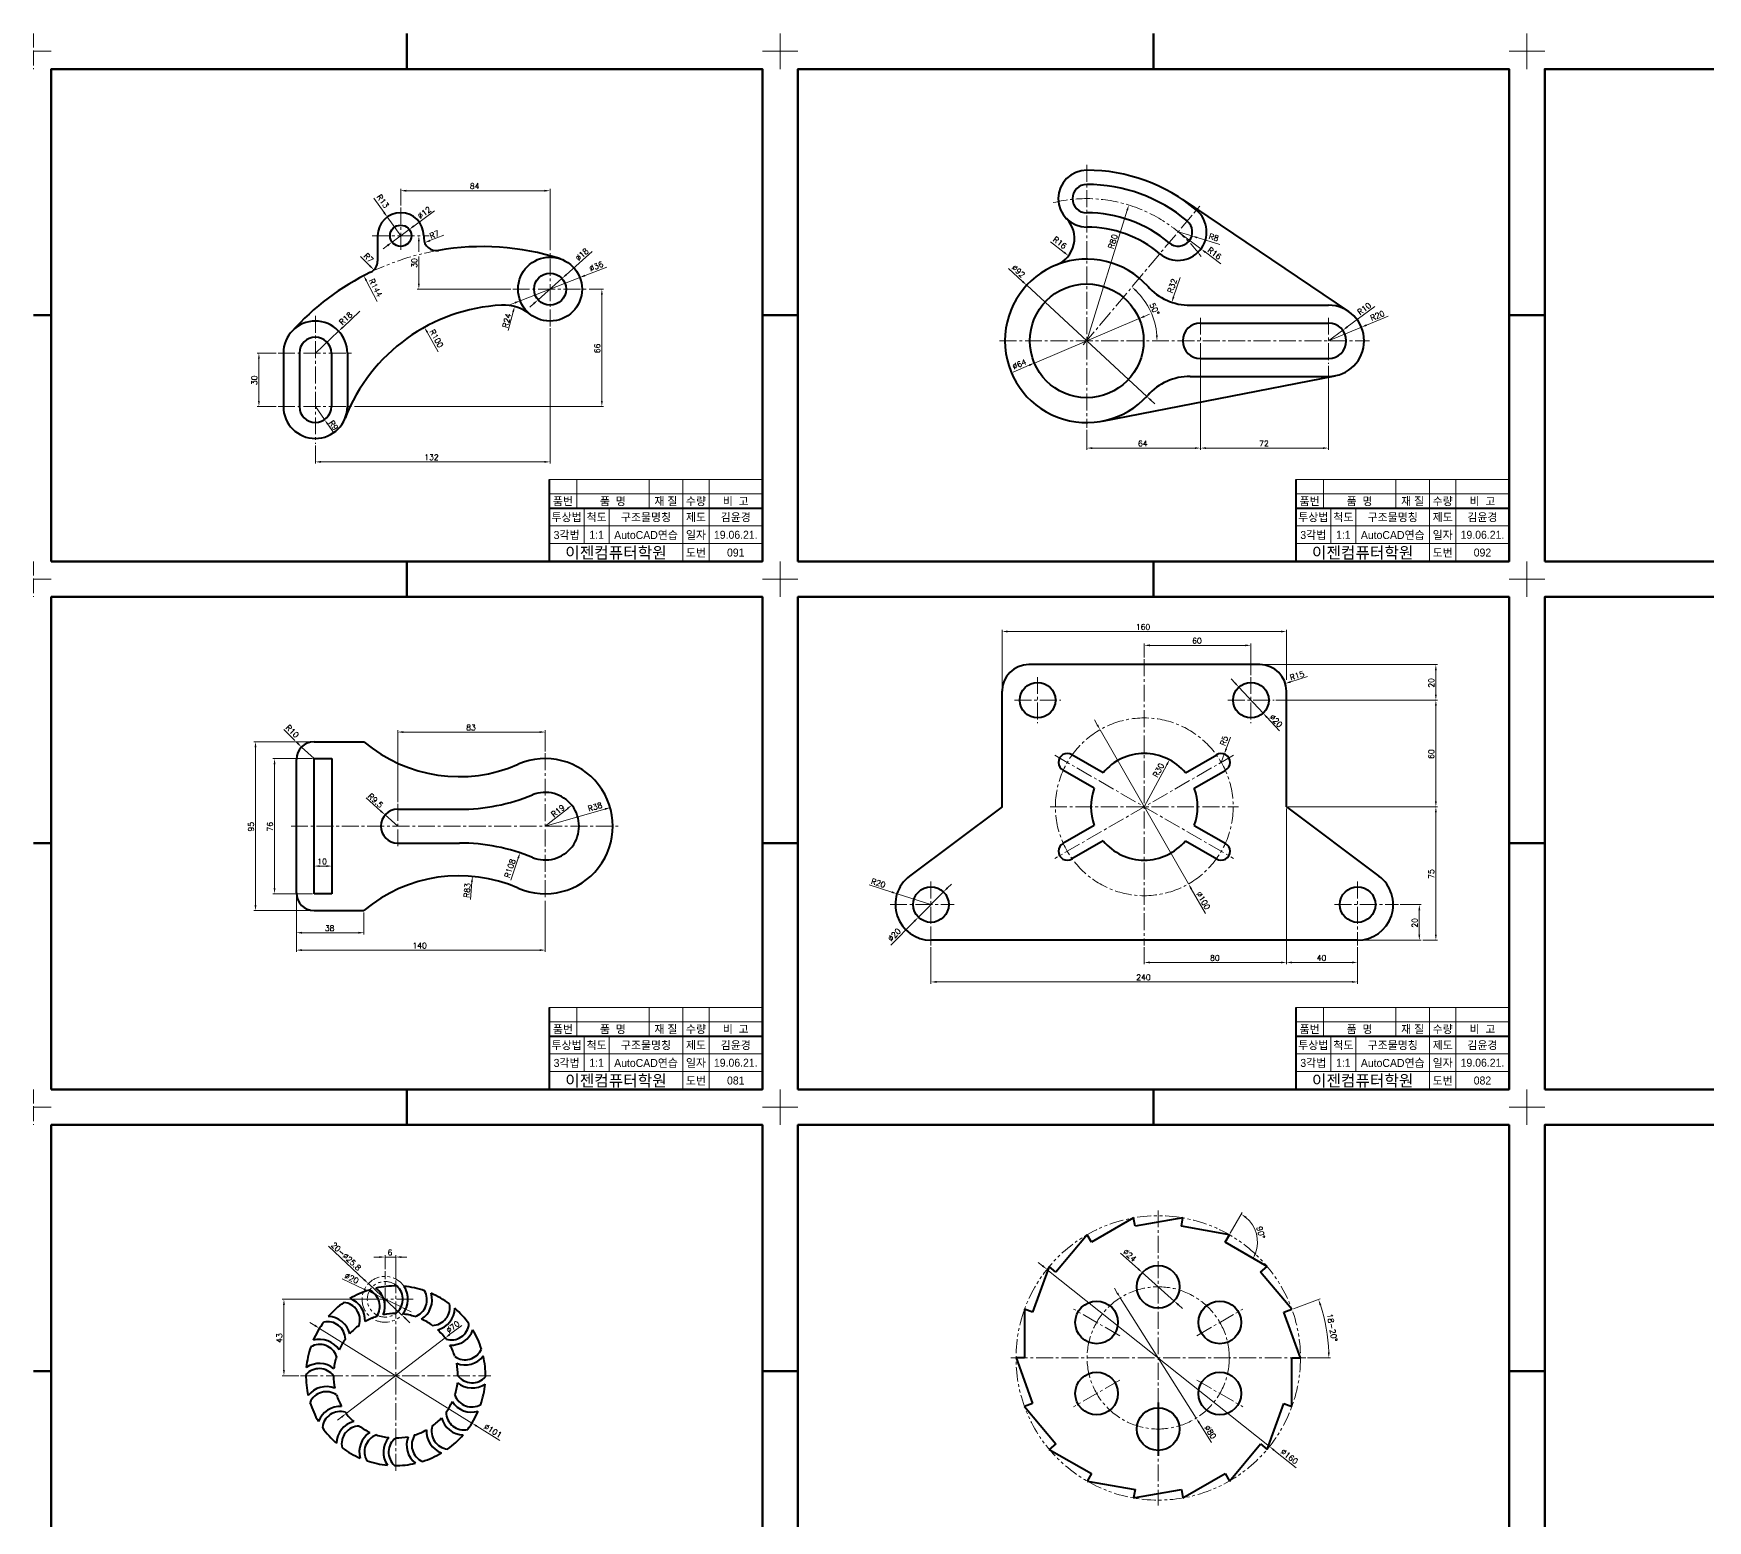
# Model space of a CAD drawing. Header units: millimetres. Extents: x 0 to 4210, y 0 to 2980.
# Drawn here: x 0 to 942, y 2143 to 2980 of the extents above; entities that cross this region are included whole.
import ezdxf
from ezdxf.enums import TextEntityAlignment as Align

# ---------------------------------------------------------------- set-up
doc = ezdxf.new("R2010")
doc.units = ezdxf.units.MM
doc.linetypes.add('CENTER2', pattern=[28.575, 19.05, -3.175, 3.175, -3.175])
doc.linetypes.add('PHANTOM2', pattern=[31.75, 15.875, -3.175, 3.175, -3.175, 3.175, -3.175])
for name, color, linetype, lineweight in [('가는선', 1, 'Continuous', 13), ('가상선', 1, 'PHANTOM2', 13), ('구분선', 1, 'PHANTOM2', 13), ('문자', 2, 'Continuous', 20), ('외곽선', 4, 'Continuous', 70), ('외형선', 3, 'Continuous', 40), ('중심선', 1, 'CENTER2', 13), ('치수선', 1, 'Continuous', 13)]:
    doc.layers.add(name, color=color, linetype=linetype, lineweight=lineweight)
doc.styles.get("Standard").update_dxf_attribs({"font": 'romans.shx'})
doc.styles.add('한글', font='')
doc.styles.get('한글').set_extended_font_data('Gulim')

msp = doc.modelspace()

# ---------------------------------------------------------------- linework, layer by layer
at = {"layer": '가는선', "ltscale": 0.5}
for p, q in [((290, 2729), (410, 2729)), ((305.58, 2729), (305.58, 2713)), ((346.22, 2729), (346.22, 2713)), ((365.27, 2729), (365.27, 2683)), ((380.01, 2729), (380.01, 2683)), ((710, 2729), (830, 2729)), ((725.58, 2729), (725.58, 2713)), ((766.22, 2729), (766.22, 2713)), ((785.27, 2729), (785.27, 2683)), ((800.01, 2729), (800.01, 2683)), ((290, 2721), (410, 2721)), ((309.73, 2713), (309.73, 2693)), ((323.8, 2713), (323.8, 2693)), ((710, 2721), (830, 2721)), ((729.73, 2713), (729.73, 2693)), ((743.8, 2713), (743.8, 2693)), ((290, 2703), (410, 2703)), ((710, 2703), (830, 2703)), ((290, 2693), (410, 2693)), ((710, 2693), (830, 2693)), ((290, 2432), (410, 2432)), ((305.58, 2432), (305.58, 2416)), ((346.22, 2432), (346.22, 2416)), ((365.27, 2432), (365.27, 2386)), ((380.01, 2432), (380.01, 2386)), ((710, 2432), (830, 2432)), ((725.58, 2432), (725.58, 2416)), ((766.22, 2432), (766.22, 2416)), ((785.27, 2432), (785.27, 2386)), ((800.01, 2432), (800.01, 2386)), ((290, 2424), (410, 2424)), ((710, 2424), (830, 2424)), ((309.73, 2416), (309.73, 2396)), ((323.8, 2416), (323.8, 2396)), ((729.73, 2416), (729.73, 2396)), ((743.8, 2416), (743.8, 2396)), ((290, 2406), (410, 2406)), ((710, 2406), (830, 2406)), ((290, 2396), (410, 2396)), ((710, 2396), (830, 2396))]:
    msp.add_line(p, q, dxfattribs=at)
at = {"layer": '가상선', "ltscale": 0.5}
msp.add_circle((632.64, 2234.94), 80, dxfattribs=at)
for centre, radius, start, end in [((252.38, 2716.09), 144, 99.85357, 115.85095), ((197.75, 2267.91), 12.9, 34.38818, 320.40179), ((197.75, 2267.91), 10, 48.55756, 306.8699)]:
    msp.add_arc(centre, radius, start, end, dxfattribs=at)
at = {"layer": '구분선', "ltscale": 0.5}
for points in [[(0, 2980), (0, 2970), (10, 2970)], [(410, 2970), (420, 2970), (420, 2980)], [(420, 2980), (420, 2970), (430, 2970)], [(420, 2980), (420, 2970), (430, 2970)], [(830, 2970), (840, 2970), (840, 2980)], [(840, 2980), (840, 2970), (850, 2970)], [(840, 2980), (840, 2970), (850, 2970)], [(10, 2970), (0, 2970), (0, 2960)], [(420, 2960), (420, 2970), (410, 2970)], [(430, 2970), (420, 2970), (420, 2960)], [(430, 2970), (420, 2970), (420, 2960)], [(840, 2960), (840, 2970), (830, 2970)], [(850, 2970), (840, 2970), (840, 2960)], [(850, 2970), (840, 2970), (840, 2960)], [(0, 2683), (0, 2673), (10, 2673)], [(0, 2683), (0, 2673), (10, 2673)], [(410, 2673), (420, 2673), (420, 2683)], [(410, 2673), (420, 2673), (420, 2683)], [(420, 2683), (420, 2673), (430, 2673)], [(420, 2683), (420, 2673), (430, 2673)], [(420, 2683), (420, 2673), (430, 2673)], [(420, 2683), (420, 2673), (430, 2673)], [(830, 2673), (840, 2673), (840, 2683)], [(830, 2673), (840, 2673), (840, 2683)], [(840, 2683), (840, 2673), (850, 2673)], [(840, 2683), (840, 2673), (850, 2673)], [(840, 2683), (840, 2673), (850, 2673)], [(840, 2683), (840, 2673), (850, 2673)], [(10, 2673), (0, 2673), (0, 2663)], [(420, 2663), (420, 2673), (410, 2673)], [(430, 2673), (420, 2673), (420, 2663)], [(430, 2673), (420, 2673), (420, 2663)], [(840, 2663), (840, 2673), (830, 2673)], [(850, 2673), (840, 2673), (840, 2663)], [(850, 2673), (840, 2673), (840, 2663)], [(0, 2386), (0, 2376), (10, 2376)], [(0, 2386), (0, 2376), (10, 2376)], [(410, 2376), (420, 2376), (420, 2386)], [(410, 2376), (420, 2376), (420, 2386)], [(420, 2386), (420, 2376), (430, 2376)], [(420, 2386), (420, 2376), (430, 2376)], [(420, 2386), (420, 2376), (430, 2376)], [(420, 2386), (420, 2376), (430, 2376)], [(830, 2376), (840, 2376), (840, 2386)], [(830, 2376), (840, 2376), (840, 2386)], [(840, 2386), (840, 2376), (850, 2376)], [(840, 2386), (840, 2376), (850, 2376)], [(840, 2386), (840, 2376), (850, 2376)], [(840, 2386), (840, 2376), (850, 2376)], [(10, 2376), (0, 2376), (0, 2366)], [(420, 2366), (420, 2376), (410, 2376)], [(430, 2376), (420, 2376), (420, 2366)], [(430, 2376), (420, 2376), (420, 2366)], [(840, 2366), (840, 2376), (830, 2376)], [(850, 2376), (840, 2376), (840, 2366)], [(850, 2376), (840, 2376), (840, 2366)]]:
    msp.add_lwpolyline(points, dxfattribs=at)
at = {"layer": '외곽선', "ltscale": 0.5}
for p, q in [((210, 2980), (210, 2970)), ((630, 2980), (630, 2970)), ((210, 2970), (210, 2960)), ((630, 2970), (630, 2960)), ((10, 2821.5), (0, 2821.5)), ((410, 2821.5), (420, 2821.5)), ((430, 2821.5), (420, 2821.5)), ((430, 2821.5), (420, 2821.5)), ((830, 2821.5), (840, 2821.5)), ((850, 2821.5), (840, 2821.5)), ((850, 2821.5), (840, 2821.5)), ((410, 2683), (410, 2729)), ((830, 2683), (830, 2729)), ((210, 2683), (210, 2673)), ((210, 2683), (210, 2673)), ((630, 2683), (630, 2673)), ((630, 2683), (630, 2673)), ((210, 2673), (210, 2663)), ((630, 2673), (630, 2663)), ((10, 2524.5), (0, 2524.5)), ((410, 2524.5), (420, 2524.5)), ((430, 2524.5), (420, 2524.5)), ((430, 2524.5), (420, 2524.5)), ((830, 2524.5), (840, 2524.5)), ((850, 2524.5), (840, 2524.5)), ((850, 2524.5), (840, 2524.5)), ((410, 2386), (410, 2432)), ((830, 2386), (830, 2432)), ((210, 2386), (210, 2376)), ((210, 2386), (210, 2376)), ((630, 2386), (630, 2376)), ((630, 2386), (630, 2376)), ((210, 2376), (210, 2366)), ((630, 2376), (630, 2366)), ((10, 2227.5), (0, 2227.5)), ((410, 2227.5), (420, 2227.5)), ((430, 2227.5), (420, 2227.5)), ((430, 2227.5), (420, 2227.5)), ((830, 2227.5), (840, 2227.5)), ((850, 2227.5), (840, 2227.5)), ((850, 2227.5), (840, 2227.5))]:
    msp.add_line(p, q, dxfattribs=at)
for points in [[(10, 2683), (410, 2683), (410, 2960), (10, 2960)], [(430, 2683), (830, 2683), (830, 2960), (430, 2960)], [(850, 2683), (1250, 2683), (1250, 2960), (850, 2960)], [(10, 2386), (410, 2386), (410, 2663), (10, 2663)], [(430, 2386), (830, 2386), (830, 2663), (430, 2663)], [(850, 2386), (1250, 2386), (1250, 2663), (850, 2663)], [(10, 2089), (410, 2089), (410, 2366), (10, 2366)], [(430, 2089), (830, 2089), (830, 2366), (430, 2366)], [(850, 2089), (1250, 2089), (1250, 2366), (850, 2366)]]:
    msp.add_lwpolyline(points, close=True, dxfattribs=at)
at = {"layer": '외형선', "ltscale": 0.5}
for p, q in [((646.08, 2886.71), (739.61, 2823.68)), ((193.54, 2866.18), (193.54, 2851.98)), ((219.54, 2866.18), (219.54, 2864.87)), ((650.57, 2827.1), (728.43, 2827.1)), ((656.43, 2817.1), (728.43, 2817.1)), ((140.54, 2800.18), (140.54, 2770.18)), ((149.54, 2800.18), (149.54, 2770.18)), ((167.54, 2800.18), (167.54, 2770.18)), ((176.54, 2800.18), (176.54, 2770.18)), ((656.43, 2797.1), (728.43, 2797.1)), ((601.22, 2761.95), (732.25, 2787.47)), ((650.57, 2787.1), (728.43, 2787.1)), ((290, 2729), (290, 2721)), ((710, 2729), (710, 2721)), ((290, 2721), (290, 2713)), ((290, 2713), (410, 2713)), ((290, 2713), (290, 2693)), ((710, 2721), (710, 2713)), ((710, 2713), (830, 2713)), ((710, 2713), (710, 2693)), ((290, 2693), (290, 2683)), ((710, 2693), (710, 2683)), ((689.79, 2624.96), (559.79, 2624.96)), ((544.79, 2544.96), (544.79, 2609.96)), ((704.79, 2544.96), (704.79, 2609.96)), ((157.88, 2581.57), (185.88, 2581.57)), ((147.88, 2496.57), (147.88, 2571.57)), ((157.88, 2496.07), (157.88, 2572.07)), ((157.88, 2572.07), (167.88, 2572.07)), ((167.88, 2572.07), (167.88, 2496.07)), ((601.67, 2564.08), (583.99, 2574.29)), ((647.9, 2564.08), (665.59, 2574.29)), ((596.67, 2555.42), (578.99, 2565.63)), ((652.9, 2555.42), (670.59, 2565.63)), ((204.88, 2543.57), (239.68, 2543.57)), ((544.79, 2544.96), (492.79, 2505.96)), ((704.79, 2544.96), (756.79, 2505.96)), ((596.67, 2534.5), (578.99, 2524.29)), ((652.9, 2534.5), (670.59, 2524.29)), ((204.88, 2524.57), (239.68, 2524.57)), ((601.67, 2525.84), (583.99, 2515.63)), ((647.9, 2525.84), (665.59, 2515.63)), ((167.88, 2496.07), (157.88, 2496.07)), ((157.88, 2486.57), (185.88, 2486.57)), ((744.79, 2469.96), (504.79, 2469.96)), ((504.79, 2469.96), (504.79, 2469.96)), ((290, 2432), (290, 2424)), ((710, 2432), (710, 2424)), ((290, 2424), (290, 2416)), ((710, 2424), (710, 2416)), ((290, 2416), (410, 2416)), ((290, 2416), (290, 2396)), ((710, 2416), (830, 2416)), ((710, 2416), (710, 2396)), ((290, 2396), (290, 2386)), ((710, 2396), (710, 2386)), ((618.75, 2313.72), (595.05, 2300.04)), ((619.59, 2308.97), (618.75, 2313.72)), ((646.53, 2313.72), (619.59, 2308.97)), ((645.7, 2308.97), (646.53, 2313.72)), ((672.64, 2304.22), (645.7, 2308.97)), ((592.64, 2304.22), (575.05, 2283.26)), ((595.05, 2300.04), (592.64, 2304.22)), ((670.23, 2300.04), (672.64, 2304.22)), ((693.93, 2286.36), (670.23, 2300.04)), ((571.36, 2286.36), (562, 2260.65)), ((575.05, 2283.26), (571.36, 2286.36)), ((690.23, 2283.26), (693.93, 2286.36)), ((707.82, 2262.3), (690.23, 2283.26)), ((562, 2260.65), (557.47, 2262.3)), ((557.47, 2262.3), (557.47, 2234.94)), ((703.28, 2260.65), (707.82, 2262.3)), ((712.64, 2234.94), (703.28, 2260.65)), ((557.47, 2234.94), (552.64, 2234.94)), ((552.64, 2234.94), (562, 2209.22)), ((707.82, 2234.94), (712.64, 2234.94)), ((707.82, 2207.57), (707.82, 2234.94)), ((562, 2209.22), (557.47, 2207.57)), ((557.47, 2207.57), (575.05, 2186.61)), ((632.64, 2209.94), (632.64, 2179.94)), ((693.93, 2183.51), (703.28, 2209.22)), ((703.28, 2209.22), (707.82, 2207.57)), ((575.05, 2186.61), (571.36, 2183.51)), ((672.64, 2165.65), (690.23, 2186.61)), ((690.23, 2186.61), (693.93, 2183.51)), ((571.36, 2183.51), (595.05, 2169.83)), ((595.05, 2169.83), (592.64, 2165.65)), ((646.53, 2156.15), (670.23, 2169.83)), ((670.23, 2169.83), (672.64, 2165.65)), ((592.64, 2165.65), (619.59, 2160.9)), ((619.59, 2160.9), (618.75, 2156.15)), ((618.75, 2156.15), (645.7, 2160.9)), ((645.7, 2160.9), (646.53, 2156.15))]:
    msp.add_line(p, q, dxfattribs=at)
for centre, radius in [((206.54, 2866.18), 6), ((290.54, 2836.18), 18), ((290.54, 2836.18), 9), ((592.43, 2807.1), 32), ((564.79, 2604.96), 10), ((684.79, 2604.96), 10), ((504.79, 2489.96), 10), ((744.79, 2489.96), 10), ((632.64, 2274.94), 12), ((598, 2254.94), 12), ((667.28, 2254.94), 12), ((598, 2214.94), 12), ((667.28, 2214.94), 12), ((632.64, 2194.94), 12)]:
    msp.add_circle(centre, radius, dxfattribs=at)
for centre, radius, start, end in [((592.43, 2887.1), 16, 90, 270), ((592.43, 2807.1), 96, 50, 90), ((592.43, 2887.1), 8, 90, 270), ((592.43, 2807.1), 88, 50, 90), ((206.54, 2866.18), 13, 0, 180), ((569.55, 2864.72), 16, 291.65301, 44.36436), ((592.43, 2807.1), 72, 50, 90), ((643.85, 2868.38), 16, 230, 50), ((643.85, 2868.38), 8, 230, 50), ((226.54, 2864.87), 7, 180, 279.85357), ((592.43, 2807.1), 64, 50, 90), ((252.38, 2716.09), 144, 72.37107, 99.85357), ((592.43, 2807.1), 46, 41.81031, 318.18969), ((252.38, 2716.09), 144, 115.85095, 138.13917), ((186.54, 2851.98), 7, 295.85095, 0), ((650.57, 2859.1), 32, 221.81031, 270), ((268.46, 2727.28), 100, 92.94624, 158.68129), ((264.56, 2803.18), 24, 51.78679, 92.94624), ((728.43, 2807.1), 20, 270, 90), ((158.54, 2800.18), 18, 0, 180), ((656.43, 2807.1), 10, 90, 270), ((728.43, 2807.1), 10, 270, 90), ((158.54, 2800.18), 9, 0, 180), ((650.57, 2755.1), 32, 90, 138.18969), ((158.54, 2770.18), 18, 180, 0), ((158.54, 2770.18), 9, 180, 0), ((559.79, 2609.96), 15, 90, 180), ((689.79, 2609.96), 15, 0, 90), ((157.88, 2571.57), 10, 90, 180), ((239.46, 2644.95), 83, 229.79398, 293.5887), ((287.88, 2534.07), 38, 246.4113, 113.5887), ((581.49, 2569.96), 5, 57.13402, 242.86598), ((624.79, 2544.96), 30, 39.59407, 140.40593), ((668.09, 2569.96), 5, 297.13402, 122.86598), ((287.88, 2534.07), 19, 247.69806, 112.30194), ((624.79, 2544.96), 30, 159.59407, 200.40593), ((624.79, 2544.96), 30, 339.59407, 20.40593), ((204.88, 2534.07), 9.5, 90, 270), ((239.68, 2651.57), 108, 270, 292.30194), ((239.68, 2416.57), 108, 67.69806, 90), ((581.49, 2519.96), 5, 117.13402, 302.86598), ((624.79, 2544.96), 30, 219.59407, 320.40593), ((668.09, 2519.96), 5, 237.13402, 62.86598), ((239.46, 2423.18), 83, 66.4113, 130.20602), ((504.79, 2489.96), 20, 126.8699, 270), ((744.79, 2489.96), 20, 270, 53.1301), ((157.88, 2496.57), 10, 180, 270), ((203.75, 2224.91), 50.5, 107.29805, 120.72193), ((184.76, 2263.96), 10, 324.8699, 66.55756), ((203.75, 2224.91), 50.5, 89.29805, 102.72193), ((184.76, 2263.96), 12.9, 338.40179, 52.38818), ((197.75, 2267.91), 10, 306.8699, 48.55756), ((197.75, 2267.91), 12.9, 320.40179, 34.38818), ((203.75, 2224.91), 50.5, 71.29805, 84.72193), ((211.33, 2267.66), 10, 288.8699, 30.55756), ((211.33, 2267.66), 12.9, 302.40179, 16.38818), ((203.75, 2224.91), 50.5, 53.29805, 66.72193), ((203.75, 2224.91), 50.5, 125.29805, 138.72193), ((173.62, 2256.18), 10, 342.8699, 84.55756), ((173.62, 2256.18), 12.9, 356.40179, 70.38818), ((203.75, 2224.91), 35, 90, 101.53663), ((224.17, 2263.23), 10, 270.8699, 12.55756), ((224.17, 2263.23), 12.9, 284.40179, 358.38818), ((203.75, 2224.91), 50.5, 35.29805, 48.72193), ((203.75, 2224.91), 50.5, 143.29805, 156.72193), ((165.44, 2245.33), 10, 0.8699, 102.55756), ((165.44, 2245.33), 12.9, 14.40179, 88.38818), ((203.75, 2224.91), 35, 126, 137.53663), ((203.75, 2224.91), 35, 108, 119.53663), ((203.75, 2224.91), 35, 72, 83.53663), ((203.75, 2224.91), 35, 54, 65.53663), ((203.75, 2224.91), 35, 36, 47.53663), ((235.01, 2255.04), 10, 252.8699, 354.55756), ((235.01, 2255.04), 12.9, 266.40179, 340.38818), ((203.75, 2224.91), 50.5, 17.29805, 30.72193), ((203.75, 2224.91), 50.5, 161.29805, 174.72193), ((161, 2232.5), 10, 18.8699, 120.55756), ((161, 2232.5), 12.9, 32.40179, 106.38818), ((203.75, 2224.91), 35, 144, 155.53663), ((203.75, 2224.91), 35, 18, 29.53663), ((160.75, 2218.91), 12.9, 50.40179, 124.38818), ((203.75, 2224.91), 35, 162, 173.53663), ((242.79, 2243.91), 10, 234.8699, 336.55756), ((242.79, 2243.91), 12.9, 248.40179, 322.38818), ((203.75, 2224.91), 35, 0, 11.53663), ((203.75, 2224.91), 50.5, 359.29805, 12.72193), ((160.75, 2218.91), 10, 36.8699, 138.55756), ((203.75, 2224.91), 50.5, 179.29805, 192.72193), ((203.75, 2224.91), 35, 180, 191.53663), ((246.75, 2230.91), 10, 216.8699, 318.55756), ((164.71, 2205.92), 12.9, 68.40179, 142.38818), ((164.71, 2205.92), 10, 54.8699, 156.55756), ((203.75, 2224.91), 35, 198, 209.53663), ((203.75, 2224.91), 35, 342, 353.53663), ((246.5, 2217.33), 10, 198.8699, 300.55756), ((246.75, 2230.91), 12.9, 230.40179, 304.38818), ((203.75, 2224.91), 50.5, 341.29805, 354.72193), ((203.75, 2224.91), 50.5, 197.29805, 210.72193), ((172.49, 2194.79), 12.9, 86.40179, 160.38818), ((172.49, 2194.79), 10, 72.8699, 174.55756), ((203.75, 2224.91), 35, 216, 227.53663), ((203.75, 2224.91), 35, 324, 335.53663), ((242.06, 2204.49), 10, 180.8699, 282.55756), ((246.5, 2217.33), 12.9, 212.40179, 286.38818), ((203.75, 2224.91), 50.5, 323.29805, 336.72193), ((203.75, 2224.91), 50.5, 215.29805, 228.72193), ((183.33, 2186.6), 12.9, 104.40179, 178.38818), ((183.33, 2186.6), 10, 90.8699, 192.55756), ((203.75, 2224.91), 35, 234, 245.53663), ((203.75, 2224.91), 35, 288, 299.53663), ((233.88, 2193.65), 12.9, 176.40179, 250.38818), ((233.88, 2193.65), 10, 162.8699, 264.55756), ((203.75, 2224.91), 35, 306, 317.53663), ((242.06, 2204.49), 12.9, 194.40179, 268.38818), ((196.17, 2182.16), 12.9, 122.40179, 196.38818), ((196.17, 2182.16), 10, 108.8699, 210.55756), ((203.75, 2224.91), 35, 252, 263.53663), ((209.75, 2181.91), 12.9, 140.40179, 214.38818), ((209.75, 2181.91), 10, 126.8699, 228.55756), ((203.75, 2224.91), 35, 270, 281.53663), ((222.74, 2185.87), 12.9, 158.40179, 232.38818), ((222.74, 2185.87), 10, 144.8699, 246.55756), ((203.75, 2224.91), 50.5, 305.29805, 318.72193), ((203.75, 2224.91), 50.5, 233.29805, 246.72193), ((203.75, 2224.91), 50.5, 251.29805, 264.72193), ((203.75, 2224.91), 50.5, 269.29805, 282.72193), ((203.75, 2224.91), 50.5, 287.29805, 300.72193)]:
    msp.add_arc(centre, radius, start, end, dxfattribs=at)
at = {"layer": '중심선', "ltscale": 0.5}
for p, q in [((592.43, 2906.1), (592.43, 2758.1)), ((206.54, 2882.18), (206.54, 2857.18)), ((590.5, 2804.8), (656.07, 2882.94)), ((190.54, 2866.18), (222.54, 2866.18)), ((290.54, 2815.18), (290.54, 2857.18)), ((269.54, 2836.18), (311.54, 2836.18)), ((158.54, 2821.18), (158.54, 2749.18)), ((656.43, 2820.1), (656.43, 2794.1)), ((728.43, 2820.1), (728.43, 2794.1)), ((543.43, 2807.1), (751.43, 2807.1)), ((137.54, 2800.18), (179.54, 2800.18)), ((137.54, 2770.18), (179.54, 2770.18)), ((624.79, 2627.96), (624.79, 2466.96)), ((564.79, 2617.96), (564.79, 2591.96)), ((684.79, 2617.96), (684.79, 2591.96)), ((551.79, 2604.96), (577.79, 2604.96)), ((671.79, 2604.96), (697.79, 2604.96)), ((287.88, 2575.07), (287.88, 2493.07)), ((675.02, 2573.96), (574.56, 2515.96)), ((574.56, 2573.96), (675.02, 2515.96)), ((204.88, 2546.57), (204.88, 2521.57)), ((571.79, 2544.96), (677.79, 2544.96)), ((144.88, 2534.07), (328.88, 2534.07)), ((504.79, 2502.96), (504.79, 2466.96)), ((744.79, 2502.96), (744.79, 2466.96)), ((481.79, 2489.96), (517.79, 2489.96)), ((731.79, 2489.96), (767.79, 2489.96)), ((632.64, 2317.94), (632.64, 2151.94)), ((197.75, 2264.91), (197.75, 2283.81)), ((203.75, 2171.41), (203.75, 2278.41)), ((213.65, 2267.91), (194.75, 2267.91)), ((610.99, 2247.44), (585.01, 2262.44)), ((654.29, 2247.44), (680.27, 2262.44)), ((549.64, 2234.94), (715.64, 2234.94)), ((150.25, 2224.91), (257.25, 2224.91)), ((610.99, 2222.44), (585.01, 2207.44)), ((654.29, 2222.44), (680.27, 2207.44))]:
    msp.add_line(p, q, dxfattribs=at)
for centre, radius in [((624.79, 2544.96), 50), ((632.64, 2234.94), 40)]:
    msp.add_circle(centre, radius, dxfattribs=at)
msp.add_arc((592.43, 2807.1), 80, 36.37307, 103.62693, dxfattribs=at)
at = {"layer": '치수선', "ltscale": 0.5}
for p, q in [((206.54, 2883.18), (206.54, 2892.55)), ((209.69, 2891.55), (287.39, 2891.55)), ((290.54, 2858.18), (290.54, 2892.55)), ((191.52, 2887.29), (197.17, 2879.34)), ((206.54, 2866.18), (199, 2876.77)), ((225.64, 2880.3), (213.89, 2871.62)), ((592.43, 2807.1), (615.16, 2880.51)), ((201.71, 2862.61), (211.36, 2869.74)), ((216.77, 2863.03), (216.77, 2857.21)), ((230.73, 2866.5), (222.95, 2863.46)), ((572.02, 2862.81), (579.72, 2856.86)), ((643.85, 2868.38), (651.51, 2866.08)), ((643.85, 2868.38), (656.68, 2858.82)), ((667.34, 2861.32), (654.53, 2865.17)), ((184.03, 2854.51), (189.25, 2849.25)), ((199.18, 2860.74), (196.65, 2858.86)), ((216.77, 2854.61), (216.77, 2839.33)), ((314.21, 2857.27), (299.61, 2844.26)), ((667.86, 2850.49), (659.21, 2856.94)), ((322.45, 2848.6), (310.25, 2843.85)), ((548.39, 2847.86), (556.36, 2840.48)), ((193.38, 2829.15), (187.21, 2840.96)), ((268.54, 2836.18), (215.77, 2836.18)), ((273.76, 2829.65), (307.31, 2842.71)), ((283.82, 2830.19), (297.26, 2842.16)), ((312.54, 2836.18), (320.69, 2836.18)), ((626.19, 2775.85), (558.67, 2838.34)), ((644.97, 2842.66), (641.27, 2831.79)), ((270.83, 2828.51), (267.89, 2827.36)), ((281.47, 2828.09), (279.11, 2826)), ((319.69, 2833.03), (319.69, 2773.33)), ((754.52, 2826.45), (738.99, 2814.93)), ((183.57, 2823.77), (173.93, 2814.68)), ((267.06, 2812.83), (269.79, 2823.36)), ((621.89, 2819.6), (562.97, 2794.6)), ((624.79, 2820.83), (627.69, 2822.06)), ((762.05, 2821.04), (749.81, 2815.96)), ((158.54, 2800.18), (171.63, 2812.52)), ((227.56, 2800.95), (221.45, 2811.95)), ((290.54, 2814.18), (290.54, 2738)), ((728.43, 2807.1), (746.9, 2814.76)), ((728.43, 2807.1), (736.46, 2813.05)), ((136.54, 2800.18), (125.79, 2800.18)), ((126.79, 2797.03), (126.79, 2773.33)), ((550.99, 2789.52), (560.07, 2793.37)), ((656.43, 2796.1), (656.43, 2745.76)), ((728.43, 2793.1), (728.43, 2745.76)), ((136.54, 2770.18), (125.79, 2770.18)), ((158.54, 2770.18), (163.7, 2762.8)), ((180.54, 2770.18), (320.69, 2770.18)), ((628.5, 2773.72), (630.81, 2771.58)), ((168.78, 2755.54), (165.5, 2760.22)), ((592.43, 2757.1), (592.43, 2745.76)), ((158.54, 2748.18), (158.54, 2738)), ((653.28, 2746.76), (595.58, 2746.76)), ((659.58, 2746.76), (725.28, 2746.76)), ((161.69, 2739), (287.39, 2739)), ((624.79, 2628.96), (624.79, 2636.79)), ((684.79, 2618.96), (684.79, 2636.79)), ((681.64, 2635.79), (627.94, 2635.79)), ((690.79, 2624.96), (789.79, 2624.96)), ((716.69, 2618.19), (707.14, 2615.27)), ((788.79, 2621.81), (788.79, 2608.11)), ((675.84, 2614.6), (673.7, 2616.91)), ((677.98, 2612.29), (691.59, 2597.63)), ((698.79, 2604.96), (789.79, 2604.96)), ((788.79, 2548.11), (788.79, 2601.81)), ((598.36, 2591.08), (596.8, 2593.81)), ((700.83, 2587.68), (693.73, 2595.33)), ((156.88, 2581.57), (123.89, 2581.57)), ((140.76, 2588.43), (147.07, 2582.21)), ((148.02, 2581.28), (148.51, 2580.79)), ((204.88, 2547.57), (204.88, 2588.02)), ((208.03, 2587.02), (284.73, 2587.02)), ((287.88, 2576.07), (287.88, 2588.02)), ((599.93, 2588.35), (649.64, 2501.58)), ((673.27, 2584.17), (670.88, 2577.62)), ((124.89, 2578.42), (124.89, 2489.72)), ((156.88, 2572.07), (134.6, 2572.07)), ((668.09, 2569.96), (669.8, 2574.66)), ((135.6, 2568.92), (135.6, 2499.22)), ((624.79, 2544.96), (637.46, 2568.63)), ((187.09, 2549.99), (195.46, 2542.5)), ((287.88, 2534.07), (300.3, 2543.91)), ((287.88, 2534.07), (321.38, 2543.68)), ((705.79, 2544.96), (789.79, 2544.96)), ((204.88, 2534.07), (197.8, 2540.4)), ((788.79, 2541.81), (788.79, 2473.11)), ((268.54, 2503.66), (272.66, 2516.09)), ((161.03, 2511.62), (164.73, 2511.62)), ((156.88, 2496.07), (134.6, 2496.07)), ((147.88, 2495.57), (147.88, 2472.17)), ((245.72, 2492.74), (246.62, 2502.7)), ((470.1, 2500.99), (482.73, 2496.98)), ((504.79, 2489.96), (485.73, 2496.02)), ((511.83, 2497.06), (497.74, 2482.86)), ((514.05, 2499.3), (516.27, 2501.53)), ((659.21, 2484.88), (651.21, 2498.85)), ((156.88, 2486.57), (123.89, 2486.57)), ((287.88, 2492.07), (287.88, 2463.35)), ((768.79, 2489.96), (780.5, 2489.96)), ((779.5, 2486.81), (779.5, 2473.11)), ((185.88, 2485.57), (185.88, 2473.13)), ((482.21, 2467.21), (495.52, 2480.63)), ((147.88, 2472.17), (147.88, 2463.35)), ((151.03, 2474.13), (182.73, 2474.13)), ((504.79, 2475.96), (504.79, 2469.96)), ((745.79, 2469.96), (780.5, 2469.96)), ((781.5, 2469.96), (789.79, 2469.96)), ((151.03, 2464.35), (284.73, 2464.35)), ((673.14, 2305.08), (679.84, 2316.68)), ((166.01, 2297.73), (186.05, 2278.9)), ((194.6, 2291.67), (191.45, 2291.67)), ((197.75, 2284.81), (197.75, 2292.67)), ((197.75, 2291.67), (203.75, 2291.67)), ((203.75, 2279.41), (203.75, 2292.67)), ((206.9, 2291.67), (210.05, 2291.67)), ((567.59, 2286.73), (565.13, 2288.69)), ((611.45, 2293.84), (621.34, 2285.02)), ((173.72, 2279.4), (185.88, 2273.58)), ((570.06, 2284.77), (695.23, 2185.1)), ((641.6, 2266.95), (623.69, 2282.92)), ((207.15, 2259.08), (188.35, 2276.75)), ((206.77, 2263.6), (188.73, 2272.23)), ((609.63, 2271.44), (607.95, 2274.1)), ((193.75, 2267.91), (139.88, 2267.91)), ((140.88, 2264.76), (140.88, 2228.06)), ((209.62, 2262.25), (212.46, 2260.89)), ((611.31, 2268.77), (653.97, 2201.1)), ((643.95, 2264.85), (646.3, 2262.75)), ((708.76, 2262.64), (723.76, 2268.1)), ((158.19, 2253.24), (155.51, 2254.9)), ((160.86, 2251.57), (246.64, 2198.25)), ((209.45, 2256.93), (211.74, 2254.77)), ((240.88, 2253.27), (234.07, 2248.07)), ((175.94, 2203.67), (231.56, 2246.16)), ((716.64, 2234.94), (729.6, 2234.94)), ((149.25, 2224.91), (139.88, 2224.91)), ((173.43, 2201.76), (170.93, 2199.84)), ((262.22, 2188.57), (249.31, 2196.59)), ((662.64, 2187.35), (655.65, 2198.43)), ((710.29, 2173.11), (697.69, 2183.14))]:
    msp.add_line(p, q, dxfattribs=at)
at = {"layer": '치수선'}
for p, q in [((544.79, 2610.96), (544.79, 2644.57)), ((547.94, 2643.57), (701.64, 2643.57)), ((704.79, 2616.35), (704.79, 2644.57)), ((150.76, 2578.58), (157.88, 2572.07)), ((704.79, 2543.96), (704.79, 2456.4)), ((504.79, 2465.96), (504.79, 2445.45)), ((624.79, 2465.96), (624.79, 2456.4)), ((744.79, 2465.96), (744.79, 2456.4)), ((627.94, 2457.4), (701.64, 2457.4)), ((707.94, 2457.4), (741.64, 2457.4)), ((744.79, 2456.4), (744.79, 2445.45)), ((507.94, 2446.45), (741.64, 2446.45))]:
    msp.add_line(p, q, dxfattribs=at)
at = {"layer": '치수선', "ltscale": 0.5}
for centre, radius, start, end in [((592.43, 2807.1), 39.53, 4.56719, 45.43281), ((670.23, 2300.04), 18.22, 339.91796, 50.08204), ((632.64, 2234.94), 95.96, 1.88085, 18.11915)]:
    msp.add_arc(centre, radius, start, end, dxfattribs=at)
for points in [[(209.69, 2892.08), (209.69, 2891.03), (206.54, 2891.55)], [(287.39, 2892.08), (287.39, 2891.03), (290.54, 2891.55)], [(614.66, 2880.67), (615.66, 2880.36), (616.09, 2883.52)], [(197.6, 2879.64), (196.75, 2879.03), (199, 2876.77)], [(213.58, 2872.04), (214.21, 2871.19), (211.36, 2869.74)], [(198.87, 2861.16), (199.49, 2860.31), (201.71, 2862.61)], [(216.25, 2863.03), (217.3, 2863.03), (216.77, 2866.18)], [(222.76, 2863.95), (223.14, 2862.97), (220.02, 2862.31)], [(654.68, 2865.67), (654.38, 2864.67), (651.51, 2866.08)], [(580.04, 2857.28), (579.4, 2856.45), (582.21, 2854.94)], [(659.52, 2857.36), (658.89, 2856.52), (656.68, 2858.82)], [(187.68, 2841.21), (186.75, 2840.72), (185.76, 2843.76)], [(189.62, 2849.62), (188.88, 2848.88), (191.47, 2847.02)], [(299.26, 2844.65), (299.96, 2843.87), (297.26, 2842.16)], [(310.06, 2844.34), (310.44, 2843.36), (307.31, 2842.71)], [(216.25, 2839.33), (217.3, 2839.33), (216.77, 2836.18)], [(319.16, 2833.03), (320.21, 2833.03), (319.69, 2836.18)], [(556.71, 2840.87), (556, 2840.1), (558.67, 2838.34)], [(619.81, 2834.87), (620.52, 2835.65), (617.84, 2837.38)], [(269.29, 2823.49), (270.3, 2823.23), (270.59, 2826.41)], [(270.64, 2828.99), (271.02, 2828.02), (273.76, 2829.65)], [(281.12, 2828.49), (281.81, 2827.7), (283.82, 2830.19)], [(640.77, 2831.96), (641.76, 2831.62), (640.25, 2828.81)], [(624.58, 2821.31), (624.99, 2820.34), (621.89, 2819.6)], [(749.61, 2816.45), (750.02, 2815.48), (746.9, 2814.76)], [(173.57, 2815.07), (174.29, 2814.3), (171.63, 2812.52)], [(221.91, 2812.21), (220.99, 2811.7), (219.92, 2814.7)], [(632.36, 2810.27), (631.31, 2810.23), (631.96, 2807.1)], [(738.68, 2815.35), (739.3, 2814.51), (736.46, 2813.05)], [(126.27, 2797.03), (127.32, 2797.03), (126.79, 2800.18)], [(559.87, 2793.85), (560.28, 2792.89), (562.97, 2794.6)], [(126.27, 2773.33), (127.32, 2773.33), (126.79, 2770.18)], [(319.16, 2773.33), (320.21, 2773.33), (319.69, 2770.18)], [(628.86, 2774.1), (628.15, 2773.33), (626.19, 2775.85)], [(165.93, 2760.52), (165.07, 2759.92), (163.7, 2762.8)], [(595.58, 2747.28), (595.58, 2746.23), (592.43, 2746.76)], [(653.28, 2747.28), (653.28, 2746.23), (656.43, 2746.76)], [(659.58, 2747.28), (659.58, 2746.23), (656.43, 2746.76)], [(725.28, 2747.28), (725.28, 2746.23), (728.43, 2746.76)], [(161.69, 2739.53), (161.69, 2738.48), (158.54, 2739)], [(287.39, 2739.53), (287.39, 2738.48), (290.54, 2739)], [(627.94, 2636.31), (627.94, 2635.26), (624.79, 2635.79)], [(681.64, 2636.31), (681.64, 2635.26), (684.79, 2635.79)], [(788.27, 2621.81), (789.32, 2621.81), (788.79, 2624.96)], [(676.22, 2614.96), (675.45, 2614.24), (677.98, 2612.29)], [(706.99, 2615.77), (707.3, 2614.77), (704.13, 2614.35)], [(788.27, 2608.11), (789.32, 2608.11), (788.79, 2604.96)], [(788.27, 2601.81), (789.32, 2601.81), (788.79, 2604.96)], [(598.82, 2591.34), (597.91, 2590.82), (599.93, 2588.35)], [(694.12, 2595.68), (693.35, 2594.97), (691.59, 2597.63)], [(124.36, 2578.42), (125.41, 2578.42), (124.89, 2581.57)], [(148.88, 2581.17), (148.14, 2580.42), (150.76, 2578.58)], [(208.03, 2587.55), (208.03, 2586.5), (204.88, 2587.02)], [(284.73, 2587.55), (284.73, 2586.5), (287.88, 2587.02)], [(135.07, 2568.92), (136.12, 2568.92), (135.6, 2572.07)], [(637, 2568.88), (637.92, 2568.38), (638.95, 2571.41)], [(670.39, 2577.8), (671.37, 2577.44), (669.8, 2574.66)], [(195.81, 2542.89), (195.11, 2542.11), (197.8, 2540.4)], [(299.97, 2544.33), (300.62, 2543.5), (302.77, 2545.87)], [(321.23, 2544.18), (321.52, 2543.17), (324.41, 2544.55)], [(788.27, 2548.11), (789.32, 2548.11), (788.79, 2544.96)], [(788.27, 2541.81), (789.32, 2541.81), (788.79, 2544.96)], [(272.17, 2516.26), (273.16, 2515.93), (273.65, 2519.08)], [(161.03, 2512.14), (161.03, 2511.09), (157.88, 2511.62)], [(164.73, 2512.14), (164.73, 2511.09), (167.88, 2511.62)], [(246.1, 2502.75), (247.14, 2502.66), (246.9, 2505.84)], [(135.07, 2499.22), (136.12, 2499.22), (135.6, 2496.07)], [(482.88, 2497.48), (482.57, 2496.48), (485.73, 2496.02)], [(513.68, 2499.67), (514.42, 2498.93), (511.83, 2497.06)], [(651.67, 2499.11), (650.76, 2498.59), (649.64, 2501.58)], [(124.36, 2489.72), (125.41, 2489.72), (124.89, 2486.57)], [(778.97, 2486.81), (780.02, 2486.81), (779.5, 2489.96)], [(495.15, 2481), (495.9, 2480.26), (497.74, 2482.86)], [(151.03, 2474.65), (151.03, 2473.6), (147.88, 2474.13)], [(182.73, 2474.65), (182.73, 2473.6), (185.88, 2474.13)], [(778.97, 2473.11), (780.02, 2473.11), (779.5, 2469.96)], [(788.27, 2473.11), (789.32, 2473.11), (788.79, 2469.96)], [(151.03, 2464.87), (151.03, 2463.82), (147.88, 2464.35)], [(284.73, 2464.87), (284.73, 2463.82), (287.88, 2464.35)], [(681.62, 2313.58), (682.22, 2314.44), (679.34, 2315.82)], [(194.6, 2292.2), (194.6, 2291.15), (197.75, 2291.67)], [(206.9, 2292.2), (206.9, 2291.15), (203.75, 2291.67)], [(687.82, 2293.56), (686.87, 2294.01), (686.01, 2290.93)], [(186.41, 2279.29), (185.69, 2278.52), (188.35, 2276.75)], [(567.92, 2287.14), (567.27, 2286.32), (570.06, 2284.77)], [(621.69, 2285.41), (620.99, 2284.63), (623.69, 2282.92)], [(186.11, 2274.06), (185.66, 2273.11), (188.73, 2272.23)], [(610.07, 2271.72), (609.19, 2271.16), (611.31, 2268.77)], [(140.36, 2264.76), (141.41, 2264.76), (140.88, 2267.91)], [(209.84, 2262.72), (209.39, 2261.77), (206.77, 2263.6)], [(644.3, 2265.24), (643.6, 2264.46), (641.6, 2266.95)], [(723.35, 2264.61), (724.34, 2264.95), (722.82, 2267.76)], [(158.46, 2253.68), (157.91, 2252.79), (160.86, 2251.57)], [(209.81, 2257.31), (209.09, 2256.54), (207.15, 2259.08)], [(233.75, 2248.49), (234.39, 2247.65), (231.56, 2246.16)], [(729.08, 2238.09), (728.03, 2238.08), (728.6, 2234.94)], [(140.36, 2228.06), (141.41, 2228.06), (140.88, 2224.91)], [(173.11, 2202.17), (173.75, 2201.34), (175.94, 2203.67)], [(249.59, 2197.04), (249.04, 2196.15), (246.64, 2198.25)], [(656.1, 2198.71), (655.21, 2198.15), (653.97, 2201.1)], [(698.02, 2183.55), (697.36, 2182.73), (695.23, 2185.1)]]:
    msp.add_solid(points, dxfattribs=at)
at = {"layer": '치수선'}
for points in [[(547.94, 2644.1), (547.94, 2643.05), (544.79, 2643.57)], [(701.64, 2644.1), (701.64, 2643.05), (704.79, 2643.57)], [(627.94, 2457.93), (627.94, 2456.88), (624.79, 2457.4)], [(701.64, 2457.93), (701.64, 2456.88), (704.79, 2457.4)], [(707.94, 2457.93), (707.94, 2456.88), (704.79, 2457.4)], [(741.64, 2457.93), (741.64, 2456.88), (744.79, 2457.4)], [(507.94, 2446.98), (507.94, 2445.93), (504.79, 2446.45)], [(741.64, 2446.98), (741.64, 2445.93), (744.79, 2446.45)]]:
    msp.add_solid(points, dxfattribs=at)

# ---------------------------------------------------------------- texts
at = {"layer": '문자', "ltscale": 0.5}
for s, p in [('84', (245.46, 2892.55)), ('64', (621.28, 2747.76)), ('72', (689.43, 2747.76)), ('132', (219.81, 2740)), ('60', (651.71, 2636.79)), ('83', (243.38, 2588.02)), ('10', (159.65, 2512.62)), ('38', (163.88, 2475.13)), ('140', (213.15, 2465.35)), ('6', (199.17, 2292.67))]:
    msp.add_text(s, height=3.15, dxfattribs=at).set_placement(p)
for s, rotation, p in [('R13', 305.42866, (192.81, 2888.09)), ('∅12', 36.47962, (217.49, 2875.52)), ('R7', 21.37848, (223.52, 2864.43)), ('R16', 322.29562, (573.04, 2863.58)), ('R80', 72.79742, (607.42, 2858.58)), ('R8', 343.25085, (660.78, 2864.6)), ('R7', 314.80067, (185.48, 2854.56)), ('30', 90, (215.77, 2848.18)), ('∅18', 41.70452, (306.53, 2851.76)), ('R16', 323.30445, (660.05, 2857.51)), ('∅36', 21.26698, (313.33, 2846.12)), ('∅92', 317.21738, (549.96, 2847.87)), ('R144', 297.55741, (188.5, 2841.05)), ('R32', 71.19034, (640.67, 2833.61)), ('50°', 295, (627.64, 2827.49)), ('R10', 36.55708, (746.13, 2821.47)), ('R18', 43.30522, (173.72, 2815.72)), ('R24', 75.44752, (266.73, 2814.09)), ('R20', 22.51725, (752.71, 2818.25)), ('R100', 299.04091, (222.63, 2812.42)), ('66', 90, (318.69, 2800.1)), ('∅64', 22.98976, (551.45, 2790.94)), ('30', 90, (125.79, 2782.18)), ('R9', 304.99572, (165.91, 2760.9)), ('R15', 16.99462, (707.23, 2616.04)), ('20', 90, (787.79, 2611.96)), ('R10', 315.4274, (141.57, 2589.25)), ('∅20', 312.87329, (695.03, 2595.22)), ('R5', 69.95529, (670.21, 2578.96)), ('60', 90, (787.79, 2571.89)), ('R30', 61.83211, (632.22, 2561.17)), ('R9.5', 318.15822, (187.75, 2550.49)), ('R19', 38.42053, (292.78, 2538.87)), ('R38', 16.01321, (312.32, 2542.29)), ('95', 90, (123.89, 2531.07)), ('76', 90, (134.6, 2531.07)), ('R108', 71.6673, (267.76, 2504.65)), ('R20', 342.36068, (470.78, 2501.82)), ('75', 90, (787.79, 2504.46)), ('∅100', 299.81201, (653.92, 2496.13)), ('20', 90, (778.5, 2476.96)), ('∅20', 45.21944, (482.41, 2468.96)), ('90°', 285, (687.86, 2308.49)), ('20-∅25.8', 316.7898, (167.09, 2298.08)), ('∅24', 318.27058, (612.52, 2294.22)), ('∅20', 334.46233, (174.64, 2280.06)), ('∅70', 37.37354, (233.61, 2248.67)), ('18-20°', 280, (727.51, 2259.62)), ('43', 90, (139.88, 2243.41)), ('∅101', 328.13458, (252.98, 2195.49)), ('∅80', 302.22909, (658.47, 2195.84)), ('∅160', 321.47292, (701.21, 2181.62))]:
    msp.add_text(s, height=3.15, rotation=rotation, dxfattribs=at).set_placement(p)
at = {"layer": '문자', "ltscale": 0.5, "style": '한글'}
for s, height, p in [('품번', 4.5, (297.79, 2717)), ('품  명', 4.5, (325.9, 2717)), ('재 질', 4.5, (355.75, 2717)), ('수량', 4.5, (372.64, 2717)), ('비  고', 4.5, (395.01, 2717)), ('품번', 4.5, (717.79, 2717)), ('품  명', 4.5, (745.9, 2717)), ('재 질', 4.5, (775.75, 2717)), ('수량', 4.5, (792.64, 2717)), ('비  고', 4.5, (815.01, 2717)), ('투상법', 4.5, (299.86, 2708)), ('척도', 4.5, (316.76, 2708)), ('구조물명칭', 4.5, (344.54, 2708)), ('제도', 4.5, (372.64, 2708)), ('김윤경', 4.5, (395.01, 2708)), ('투상법', 4.5, (719.86, 2708)), ('척도', 4.5, (736.76, 2708)), ('구조물명칭', 4.5, (764.54, 2708)), ('제도', 4.5, (792.64, 2708)), ('김윤경', 4.5, (815.01, 2708)), ('3각법', 4.5, (299.86, 2698)), ('1:1', 4.5, (316.76, 2698)), ('AutoCAD연습', 4.5, (344.54, 2698)), ('일자', 4.5, (372.64, 2698)), ('19.06.21.', 4.5, (395.01, 2698)), ('3각법', 4.5, (719.86, 2698)), ('1:1', 4.5, (736.76, 2698)), ('AutoCAD연습', 4.5, (764.54, 2698)), ('일자', 4.5, (792.64, 2698)), ('19.06.21.', 4.5, (815.01, 2698)), ('이젠컴퓨터학원', 6.5, (327.64, 2688)), ('도번', 4.5, (372.64, 2688)), ('091', 4.5, (395.01, 2688)), ('이젠컴퓨터학원', 6.5, (747.64, 2688)), ('도번', 4.5, (792.64, 2688)), ('092', 4.5, (815.01, 2688)), ('품번', 4.5, (297.79, 2420)), ('품  명', 4.5, (325.9, 2420)), ('재 질', 4.5, (355.75, 2420)), ('수량', 4.5, (372.64, 2420)), ('비  고', 4.5, (395.01, 2420)), ('품번', 4.5, (717.79, 2420)), ('품  명', 4.5, (745.9, 2420)), ('재 질', 4.5, (775.75, 2420)), ('수량', 4.5, (792.64, 2420)), ('비  고', 4.5, (815.01, 2420)), ('투상법', 4.5, (299.86, 2411)), ('척도', 4.5, (316.76, 2411)), ('구조물명칭', 4.5, (344.54, 2411)), ('제도', 4.5, (372.64, 2411)), ('김윤경', 4.5, (395.01, 2411)), ('투상법', 4.5, (719.86, 2411)), ('척도', 4.5, (736.76, 2411)), ('구조물명칭', 4.5, (764.54, 2411)), ('제도', 4.5, (792.64, 2411)), ('김윤경', 4.5, (815.01, 2411)), ('3각법', 4.5, (299.86, 2401)), ('1:1', 4.5, (316.76, 2401)), ('AutoCAD연습', 4.5, (344.54, 2401)), ('일자', 4.5, (372.64, 2401)), ('19.06.21.', 4.5, (395.01, 2401)), ('3각법', 4.5, (719.86, 2401)), ('1:1', 4.5, (736.76, 2401)), ('AutoCAD연습', 4.5, (764.54, 2401)), ('일자', 4.5, (792.64, 2401)), ('19.06.21.', 4.5, (815.01, 2401)), ('이젠컴퓨터학원', 6.5, (327.64, 2391)), ('도번', 4.5, (372.64, 2391)), ('081', 4.5, (395.01, 2391)), ('이젠컴퓨터학원', 6.5, (747.64, 2391)), ('도번', 4.5, (792.64, 2391)), ('082', 4.5, (815.01, 2391))]:
    msp.add_text(s, height=height, dxfattribs=at).set_placement(p, align=Align.MIDDLE)
at = {"layer": '문자'}
for s, p in [('160', (620.06, 2644.57)), ('80', (661.79, 2458.4)), ('40', (721.79, 2458.4)), ('240', (620.29, 2447.45))]:
    msp.add_text(s, height=3.15, dxfattribs=at).set_placement(p)
at = {"layer": '문자', "ltscale": 0.5, "insert": (243.91, 2497.92), "char_height": 3.15, "attachment_point": 5, "rotation": 84.85355}
msp.add_mtext('R83', dxfattribs=at)

doc.saveas('drawing.dxf')
